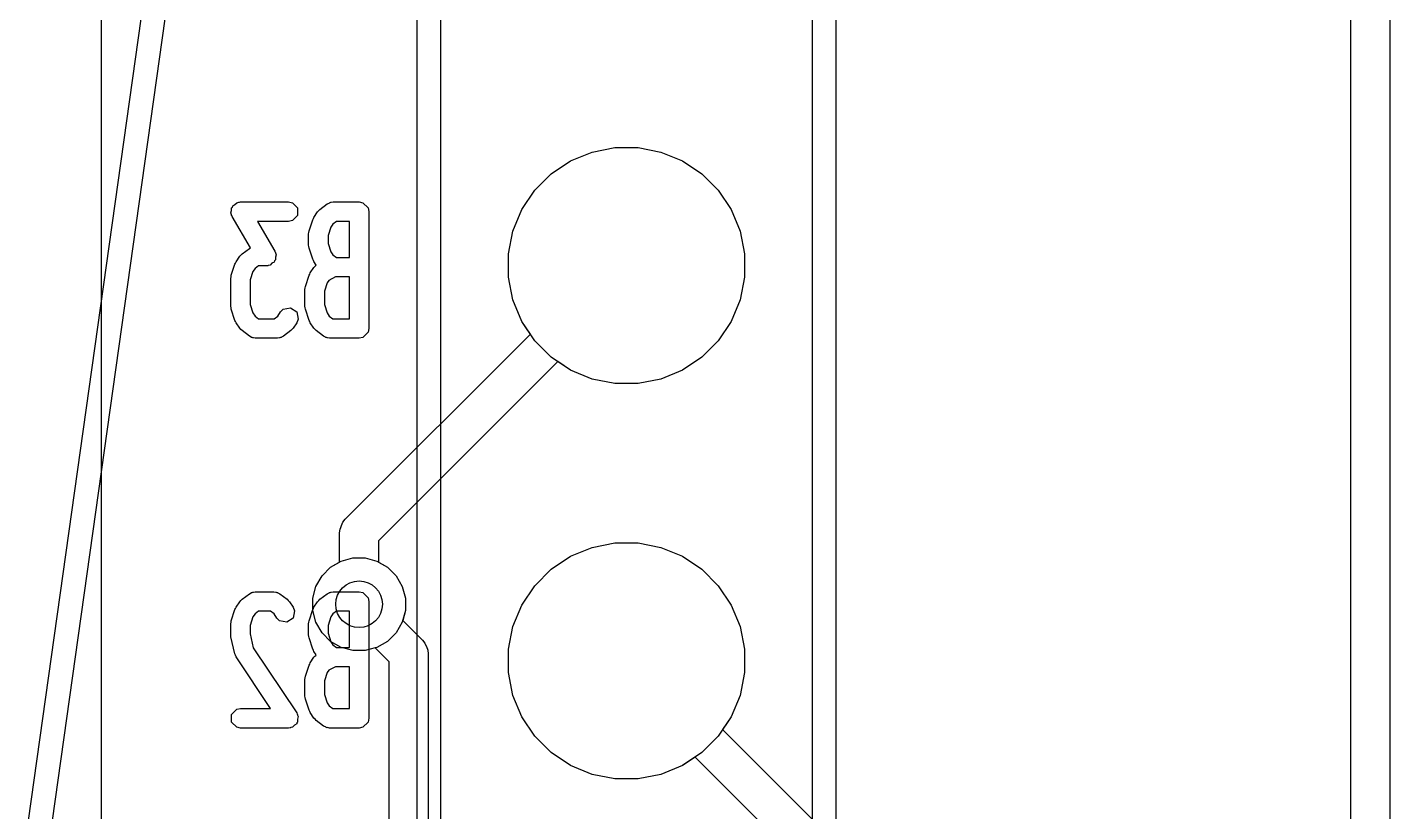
# Model space of a CAD drawing. Header units: millimetres. Extents: x 14 to 286, y -133 to -45.
# Drawn here: x 138.67 to 147.42, y -86.18 to -81.14 of the extents above; entities that cross this region are included whole.
import ezdxf

# ---------------------------------------------------------------- set-up
doc = ezdxf.new("R2010")
doc.units = ezdxf.units.MM
for name, color, linetype, true_color in [('B.Cu', 153, 'CONTINUOUS', 0x4d7fc4), ('B.Mask', 4, 'CONTINUOUS', 0x02ffee), ('B.Silkscreen', 31, 'CONTINUOUS', 0xe8b2a7), ('F.Cu', 13, 'CONTINUOUS', 0xc83434), ('F.Mask', 201, 'CONTINUOUS', 0xd864ff), ('User.Drawings', 9, 'CONTINUOUS', 0xc2c2c2)]:
    doc.layers.add(name, color=color, linetype=linetype, true_color=true_color)

msp = doc.modelspace()

# ---------------------------------------------------------------- linework, layer by layer
at = {"layer": 'B.Cu', "linetype": 'CONTINUOUS'}
for p, q in [((139.146, -67.835854), (139.146, -87.1818)), ((147.1721, -93.555922), (147.1721, -75.6362)), ((147.4221, -75.687976), (147.4221, -93.555922)), ((142.160796, -81.997976), (142.298803, -81.940811)), ((142.298803, -81.940811), (142.445311, -81.911669)), ((142.445311, -81.911669), (142.594689, -81.911669)), ((142.594689, -81.911669), (142.741197, -81.940811)), ((142.741197, -81.940811), (142.879204, -81.997976)), ((141.930966, -82.186592), (142.036592, -82.080966)), ((142.036592, -82.080966), (142.160796, -81.997976)), ((142.879204, -81.997976), (143.003408, -82.080966)), ((143.003408, -82.080966), (143.109034, -82.186592)), ((141.847976, -82.310796), (141.930966, -82.186592)), ((143.109034, -82.186592), (143.192024, -82.310796)), ((141.790811, -82.448803), (141.847976, -82.310796)), ((143.192024, -82.310796), (143.249189, -82.448803)), ((141.761669, -82.595311), (141.790811, -82.448803)), ((143.249189, -82.448803), (143.278331, -82.595311)), ((141.761669, -82.744689), (141.761669, -82.595311)), ((143.278331, -82.595311), (143.278331, -82.744689)), ((141.790811, -82.891197), (141.761669, -82.744689)), ((143.278331, -82.744689), (143.249189, -82.891197)), ((141.847976, -83.029204), (141.790811, -82.891197)), ((143.249189, -82.891197), (143.192024, -83.029204)), ((141.930966, -83.153408), (141.847976, -83.029204)), ((143.192024, -83.029204), (143.109034, -83.153408)), ((142.036592, -83.259034), (141.930966, -83.153408)), ((143.109034, -83.153408), (143.003408, -83.259034)), ((142.160796, -83.342024), (142.036592, -83.259034)), ((143.003408, -83.259034), (142.879204, -83.342024)), ((142.298803, -83.399189), (142.160796, -83.342024)), ((142.879204, -83.342024), (142.741197, -83.399189)), ((142.445311, -83.428331), (142.298803, -83.399189)), ((142.594689, -83.428331), (142.445311, -83.428331)), ((142.741197, -83.399189), (142.594689, -83.428331)), ((142.160796, -84.537976), (142.298803, -84.480811)), ((142.298803, -84.480811), (142.445311, -84.451669)), ((142.445311, -84.451669), (142.594689, -84.451669)), ((142.594689, -84.451669), (142.741197, -84.480811)), ((142.741197, -84.480811), (142.879204, -84.537976)), ((140.564594, -84.663572), (140.619972, -84.608194)), ((140.619972, -84.608194), (140.687795, -84.569036)), ((140.687795, -84.569036), (140.763442, -84.548767)), ((140.763442, -84.548767), (140.841758, -84.548767)), ((140.841758, -84.548767), (140.917405, -84.569036)), ((140.917405, -84.569036), (140.985228, -84.608194)), ((140.985228, -84.608194), (141.040606, -84.663572)), ((142.036592, -84.620966), (142.160796, -84.537976)), ((142.879204, -84.537976), (143.003408, -84.620966)), ((140.525436, -84.731395), (140.564594, -84.663572)), ((141.040606, -84.663572), (141.079764, -84.731395)), ((141.930966, -84.726592), (142.036592, -84.620966)), ((143.003408, -84.620966), (143.109034, -84.726592)), ((140.505167, -84.807042), (140.525436, -84.731395)), ((141.079764, -84.731395), (141.100033, -84.807042)), ((141.847976, -84.850796), (141.930966, -84.726592)), ((143.109034, -84.726592), (143.192024, -84.850796)), ((140.505167, -84.885358), (140.505167, -84.807042)), ((141.100033, -84.807042), (141.100033, -84.885358)), ((141.790811, -84.988803), (141.847976, -84.850796)), ((143.192024, -84.850796), (143.249189, -84.988803)), ((140.525436, -84.961005), (140.505167, -84.885358)), ((140.564594, -85.028828), (140.525436, -84.961005)), ((141.100033, -84.885358), (141.08281, -84.949634)), ((141.08281, -84.949634), (141.209488, -85.076312)), ((140.619972, -85.084206), (140.564594, -85.028828)), ((141.761669, -85.135311), (141.790811, -84.988803)), ((143.249189, -84.988803), (143.278331, -85.135311)), ((140.687795, -85.123364), (140.619972, -85.084206)), ((140.763442, -85.143633), (140.687795, -85.123364)), ((140.841758, -85.143633), (140.763442, -85.143633)), ((140.906034, -85.12641), (140.841758, -85.143633)), ((140.9961, -85.216476), (140.906034, -85.12641)), ((141.209488, -85.076312), (141.225028, -85.095248)), ((141.225028, -85.095248), (141.225034, -85.095254)), ((141.225034, -85.095254), (141.236677, -85.123364)), ((141.236677, -85.123364), (141.241301, -85.134528)), ((141.241301, -85.134528), (141.243698, -85.140314)), ((141.243698, -85.140314), (141.2461, -85.1647)), ((141.761669, -85.284689), (141.761669, -85.135311)), ((143.278331, -85.135311), (143.278331, -85.284689)), ((140.9961, -90.370022), (140.9961, -85.216476)), ((141.2461, -85.1647), (141.2461, -90.370022)), ((141.790811, -85.431197), (141.761669, -85.284689)), ((143.278331, -85.284689), (143.249189, -85.431197)), ((141.847976, -85.569204), (141.790811, -85.431197)), ((143.249189, -85.431197), (143.192024, -85.569204)), ((141.930966, -85.693408), (141.847976, -85.569204)), ((143.192024, -85.569204), (143.137532, -85.650756)), ((143.137532, -85.650756), (144.405488, -86.918712)), ((142.036592, -85.799034), (141.930966, -85.693408)), ((142.160796, -85.882024), (142.036592, -85.799034)), ((142.960756, -85.827532), (142.879204, -85.882024)), ((144.1921, -87.058876), (142.960756, -85.827532)), ((142.298803, -85.939189), (142.160796, -85.882024)), ((142.879204, -85.882024), (142.741197, -85.939189)), ((142.445311, -85.968331), (142.298803, -85.939189)), ((142.594689, -85.968331), (142.445311, -85.968331)), ((142.741197, -85.939189), (142.594689, -85.968331))]:
    msp.add_line(p, q, dxfattribs=at)
at = {"layer": 'B.Cu'}
msp.add_circle((140.8026, -84.8462), 0.15, dxfattribs=at)
at = {"layer": 'B.Mask', "linetype": 'CONTINUOUS'}
for p, q in [((142.160796, -81.997976), (142.298803, -81.940811)), ((142.298803, -81.940811), (142.445311, -81.911669)), ((142.445311, -81.911669), (142.594689, -81.911669)), ((142.594689, -81.911669), (142.741197, -81.940811)), ((142.741197, -81.940811), (142.879204, -81.997976)), ((141.930966, -82.186592), (142.036592, -82.080966)), ((142.036592, -82.080966), (142.160796, -81.997976)), ((142.879204, -81.997976), (143.003408, -82.080966)), ((143.003408, -82.080966), (143.109034, -82.186592)), ((141.847976, -82.310796), (141.930966, -82.186592)), ((143.109034, -82.186592), (143.192024, -82.310796)), ((141.790811, -82.448803), (141.847976, -82.310796)), ((143.192024, -82.310796), (143.249189, -82.448803)), ((141.761669, -82.595311), (141.790811, -82.448803)), ((143.249189, -82.448803), (143.278331, -82.595311)), ((141.761669, -82.744689), (141.761669, -82.595311)), ((143.278331, -82.595311), (143.278331, -82.744689)), ((141.790811, -82.891197), (141.761669, -82.744689)), ((143.278331, -82.744689), (143.249189, -82.891197)), ((141.847976, -83.029204), (141.790811, -82.891197)), ((143.249189, -82.891197), (143.192024, -83.029204)), ((141.930966, -83.153408), (141.847976, -83.029204)), ((143.192024, -83.029204), (143.109034, -83.153408)), ((142.036592, -83.259034), (141.930966, -83.153408)), ((143.109034, -83.153408), (143.003408, -83.259034)), ((142.160796, -83.342024), (142.036592, -83.259034)), ((143.003408, -83.259034), (142.879204, -83.342024)), ((142.298803, -83.399189), (142.160796, -83.342024)), ((142.879204, -83.342024), (142.741197, -83.399189)), ((142.445311, -83.428331), (142.298803, -83.399189)), ((142.594689, -83.428331), (142.445311, -83.428331)), ((142.741197, -83.399189), (142.594689, -83.428331)), ((142.160796, -84.537976), (142.298803, -84.480811)), ((142.298803, -84.480811), (142.445311, -84.451669)), ((142.445311, -84.451669), (142.594689, -84.451669)), ((142.594689, -84.451669), (142.741197, -84.480811)), ((142.741197, -84.480811), (142.879204, -84.537976)), ((142.036592, -84.620966), (142.160796, -84.537976)), ((142.879204, -84.537976), (143.003408, -84.620966)), ((141.930966, -84.726592), (142.036592, -84.620966)), ((143.003408, -84.620966), (143.109034, -84.726592)), ((141.847976, -84.850796), (141.930966, -84.726592)), ((143.109034, -84.726592), (143.192024, -84.850796)), ((141.790811, -84.988803), (141.847976, -84.850796)), ((143.192024, -84.850796), (143.249189, -84.988803)), ((141.761669, -85.135311), (141.790811, -84.988803)), ((143.249189, -84.988803), (143.278331, -85.135311)), ((141.761669, -85.284689), (141.761669, -85.135311)), ((143.278331, -85.135311), (143.278331, -85.284689)), ((141.790811, -85.431197), (141.761669, -85.284689)), ((143.278331, -85.284689), (143.249189, -85.431197)), ((141.847976, -85.569204), (141.790811, -85.431197)), ((143.249189, -85.431197), (143.192024, -85.569204)), ((141.930966, -85.693408), (141.847976, -85.569204)), ((143.192024, -85.569204), (143.109034, -85.693408)), ((142.036592, -85.799034), (141.930966, -85.693408)), ((143.109034, -85.693408), (143.003408, -85.799034)), ((142.160796, -85.882024), (142.036592, -85.799034)), ((143.003408, -85.799034), (142.879204, -85.882024)), ((142.298803, -85.939189), (142.160796, -85.882024)), ((142.879204, -85.882024), (142.741197, -85.939189)), ((142.445311, -85.968331), (142.298803, -85.939189)), ((142.594689, -85.968331), (142.445311, -85.968331)), ((142.741197, -85.939189), (142.594689, -85.968331))]:
    msp.add_line(p, q, dxfattribs=at)
at = {"layer": 'B.Silkscreen', "linetype": 'CONTINUOUS'}
for p, q in [((141.175, -89.02), (141.175, -56)), ((141.325, -58.615), (141.325, -88.945)), ((143.715, -88.945), (143.715, -58.615)), ((143.865, -58.615), (143.865, -89.02)), ((142.160796, -81.997976), (142.298803, -81.940811)), ((142.298803, -81.940811), (142.445311, -81.911669)), ((142.445311, -81.911669), (142.594689, -81.911669)), ((142.594689, -81.911669), (142.741197, -81.940811)), ((142.741197, -81.940811), (142.879204, -81.997976)), ((141.930966, -82.186592), (142.036592, -82.080966)), ((142.036592, -82.080966), (142.160796, -81.997976)), ((142.879204, -81.997976), (143.003408, -82.080966)), ((143.003408, -82.080966), (143.109034, -82.186592)), ((141.847976, -82.310796), (141.930966, -82.186592)), ((143.109034, -82.186592), (143.192024, -82.310796)), ((139.978814, -82.332399), (139.983, -82.316492)), ((139.983, -82.344551), (139.978814, -82.332399)), ((139.983, -82.300046), (139.988873, -82.294172)), ((139.983, -82.316492), (139.983, -82.300046)), ((139.983, -82.347882), (139.983, -82.344551)), ((139.988873, -82.294172), (139.990988, -82.286139)), ((139.990988, -82.286139), (140.005193, -82.277852)), ((140.005193, -82.277852), (140.016824, -82.266222)), ((140.016824, -82.266222), (140.029429, -82.263714)), ((140.029429, -82.263714), (140.032307, -82.262036)), ((140.032307, -82.262036), (140.0347, -82.262665)), ((140.0347, -82.262665), (140.040742, -82.261464)), ((140.040742, -82.261464), (140.350266, -82.261464)), ((140.350266, -82.261464), (140.374184, -82.266222)), ((140.374184, -82.266222), (140.408008, -82.300046)), ((140.408008, -82.300046), (140.408008, -82.347882)), ((140.512549, -82.360724), (140.536358, -82.325009)), ((140.536358, -82.325009), (140.543818, -82.317532)), ((140.543818, -82.317532), (140.550861, -82.309678)), ((140.550861, -82.309678), (140.59848, -82.273964)), ((140.59848, -82.273964), (140.6097, -82.268583)), ((140.6097, -82.268583), (140.612062, -82.266222)), ((140.612062, -82.266222), (140.616441, -82.26535)), ((140.616441, -82.26535), (140.62047, -82.263419)), ((140.62047, -82.263419), (140.623777, -82.263891)), ((140.623777, -82.263891), (140.63598, -82.261464)), ((140.63598, -82.261464), (140.802647, -82.261464)), ((140.802647, -82.261464), (140.826565, -82.266222)), ((140.826565, -82.266222), (140.860389, -82.300046)), ((140.860389, -82.300046), (140.865147, -82.323964)), ((140.865147, -82.323964), (140.865147, -83.073964)), ((141.790811, -82.448803), (141.847976, -82.310796)), ((143.192024, -82.310796), (143.249189, -82.448803)), ((139.984749, -82.349631), (139.983, -82.347882)), ((139.986756, -82.355456), (139.984749, -82.349631)), ((140.104267, -82.556902), (139.986756, -82.355456)), ((140.350266, -82.386464), (140.149557, -82.386464)), ((140.149557, -82.386464), (140.261395, -82.578186)), ((140.374184, -82.381706), (140.350266, -82.386464)), ((140.408008, -82.347882), (140.374184, -82.381706)), ((140.481449, -82.447057), (140.505259, -82.375627)), ((140.505259, -82.375627), (140.509378, -82.368401)), ((140.509378, -82.368401), (140.512549, -82.360724)), ((140.621198, -82.423094), (140.603242, -82.476964)), ((140.634425, -82.403254), (140.621198, -82.423094)), ((140.656813, -82.386464), (140.634425, -82.403254)), ((140.740147, -82.386464), (140.656813, -82.386464)), ((140.740147, -82.618607), (140.740147, -82.386464)), ((140.478242, -82.466821), (140.480196, -82.456995)), ((140.478242, -82.53825), (140.478242, -82.466821)), ((140.480196, -82.456995), (140.481449, -82.447057)), ((140.603242, -82.476964), (140.603242, -82.528105)), ((141.761669, -82.595311), (141.790811, -82.448803)), ((143.249189, -82.448803), (143.278331, -82.595311)), ((140.036357, -82.610724), (140.043818, -82.603246)), ((140.043818, -82.603246), (140.050861, -82.595392)), ((140.050861, -82.595392), (140.09848, -82.559678)), ((140.09848, -82.559678), (140.104267, -82.556902)), ((140.261395, -82.578186), (140.263401, -82.58401)), ((140.263401, -82.58401), (140.265151, -82.58576)), ((140.265151, -82.58576), (140.265151, -82.58909)), ((140.265151, -82.58909), (140.269337, -82.601243)), ((140.269337, -82.601243), (140.265151, -82.617149)), ((140.480196, -82.548073), (140.478242, -82.53825)), ((140.481449, -82.558015), (140.480196, -82.548073)), ((140.505259, -82.629443), (140.481449, -82.558015)), ((140.603242, -82.528105), (140.621199, -82.581976)), ((140.621199, -82.581976), (140.634425, -82.601814)), ((140.634425, -82.601814), (140.656814, -82.618607)), ((141.761669, -82.744689), (141.761669, -82.595311)), ((143.278331, -82.595311), (143.278331, -82.744689)), ((139.981449, -82.73277), (140.005259, -82.661342)), ((140.005259, -82.661342), (140.009376, -82.654119)), ((140.009376, -82.654119), (140.012548, -82.646439)), ((140.012548, -82.646439), (140.036357, -82.610724)), ((140.134425, -82.688968), (140.121198, -82.70881)), ((140.156813, -82.672178), (140.134425, -82.688968)), ((140.207409, -82.672178), (140.156813, -82.672178)), ((140.21345, -82.670976), (140.207409, -82.672178)), ((140.215844, -82.671606), (140.21345, -82.670976)), ((140.21872, -82.669927), (140.215844, -82.671606)), ((140.231327, -82.66742), (140.21872, -82.669927)), ((140.242958, -82.655788), (140.231327, -82.66742)), ((140.257163, -82.647502), (140.242958, -82.655788)), ((140.259276, -82.63947), (140.257163, -82.647502)), ((140.265151, -82.633596), (140.259276, -82.63947)), ((140.265151, -82.617149), (140.265151, -82.633596)), ((140.488739, -82.717866), (140.512549, -82.682152)), ((140.509378, -82.636668), (140.505259, -82.629443)), ((140.512549, -82.644346), (140.509378, -82.636668)), ((140.527658, -82.667011), (140.512549, -82.644346)), ((140.512549, -82.682152), (140.516593, -82.678099)), ((140.516593, -82.678099), (140.517336, -82.675871)), ((140.517336, -82.675871), (140.523906, -82.670771)), ((140.523906, -82.670771), (140.527658, -82.667011)), ((140.656814, -82.618607), (140.740147, -82.618607)), ((139.978242, -82.752535), (139.980196, -82.742711)), ((139.978242, -82.931107), (139.978242, -82.752535)), ((139.980196, -82.742711), (139.981449, -82.73277)), ((140.121198, -82.70881), (140.103242, -82.762679)), ((140.103242, -82.762679), (140.103242, -82.920962)), ((140.45764, -82.8042), (140.481449, -82.732771)), ((140.481449, -82.732771), (140.485567, -82.725546)), ((140.485567, -82.725546), (140.488739, -82.717866)), ((140.597387, -82.78024), (140.579433, -82.834106)), ((140.607348, -82.7653), (140.597387, -82.78024)), ((140.650735, -82.743607), (140.607348, -82.7653)), ((140.740147, -82.743607), (140.650735, -82.743607)), ((140.740147, -83.011464), (140.740147, -82.743607)), ((141.790811, -82.891197), (141.761669, -82.744689)), ((143.278331, -82.744689), (143.249189, -82.891197)), ((140.454433, -82.823964), (140.456387, -82.814137)), ((140.454433, -82.931107), (140.454433, -82.823964)), ((140.456387, -82.814137), (140.45764, -82.8042)), ((140.579433, -82.834106), (140.579433, -82.920964)), ((139.980196, -82.94093), (139.978242, -82.931107)), ((139.981449, -82.950872), (139.980196, -82.94093)), ((140.005259, -83.0223), (139.981449, -82.950872)), ((140.103242, -82.920962), (140.121198, -82.974831)), ((140.298263, -82.967866), (140.315489, -82.950605)), ((140.315489, -82.950605), (140.362394, -82.941224)), ((140.362394, -82.941224), (140.402196, -82.967758)), ((140.456387, -82.940932), (140.454433, -82.931107)), ((140.45764, -82.950871), (140.456387, -82.940932)), ((140.481449, -83.022299), (140.45764, -82.950871)), ((140.579433, -82.920964), (140.597388, -82.974831)), ((141.847976, -83.029204), (141.790811, -82.891197)), ((143.249189, -82.891197), (143.192024, -83.029204)), ((140.009376, -83.029522), (140.005259, -83.0223)), ((140.012548, -83.037203), (140.009376, -83.029522)), ((140.036357, -83.072918), (140.012548, -83.037203)), ((140.121198, -82.974831), (140.134425, -82.994673)), ((140.134425, -82.994673), (140.156813, -83.011464)), ((140.156813, -83.011464), (140.258004, -83.011464)), ((140.258004, -83.011464), (140.280391, -82.994673)), ((140.280391, -82.994673), (140.298263, -82.967866)), ((140.402269, -83.037204), (140.378459, -83.072919)), ((140.402196, -82.967758), (140.411578, -83.014664)), ((140.411578, -83.014664), (140.402269, -83.037204)), ((140.485565, -83.029519), (140.481449, -83.022299)), ((140.488739, -83.037204), (140.485565, -83.029519)), ((140.512549, -83.072919), (140.488739, -83.037204)), ((140.597388, -82.974831), (140.610616, -82.994673)), ((140.610616, -82.994673), (140.633004, -83.011464)), ((140.633004, -83.011464), (140.740147, -83.011464)), ((141.930966, -83.153408), (141.847976, -83.029204)), ((143.192024, -83.029204), (143.109034, -83.153408)), ((140.043818, -83.080395), (140.036357, -83.072918)), ((140.050861, -83.08825), (140.043818, -83.080395)), ((140.09848, -83.123964), (140.050861, -83.08825)), ((140.1097, -83.129344), (140.09848, -83.123964)), ((140.112062, -83.131706), (140.1097, -83.129344)), ((140.116441, -83.132577), (140.112062, -83.131706)), ((140.302755, -83.131706), (140.298373, -83.132577)), ((140.305116, -83.129344), (140.302755, -83.131706)), ((140.316337, -83.123964), (140.305116, -83.129344)), ((140.363956, -83.08825), (140.316337, -83.123964)), ((140.371006, -83.080386), (140.363956, -83.08825)), ((140.378459, -83.072919), (140.371006, -83.080386)), ((140.520006, -83.080391), (140.512549, -83.072919)), ((140.527052, -83.08825), (140.520006, -83.080391)), ((140.574671, -83.123964), (140.527052, -83.08825)), ((140.585891, -83.129344), (140.574671, -83.123964)), ((140.588253, -83.131706), (140.585891, -83.129344)), ((140.592632, -83.132577), (140.588253, -83.131706)), ((140.826565, -83.131706), (140.802647, -83.136464)), ((140.860389, -83.097882), (140.826565, -83.131706)), ((140.865147, -83.073964), (140.860389, -83.097882)), ((140.12047, -83.134509), (140.116441, -83.132577)), ((140.123777, -83.134036), (140.12047, -83.134509)), ((140.13598, -83.136464), (140.123777, -83.134036)), ((140.278837, -83.136464), (140.13598, -83.136464)), ((140.291043, -83.134035), (140.278837, -83.136464)), ((140.294348, -83.134508), (140.291043, -83.134035)), ((140.298373, -83.132577), (140.294348, -83.134508)), ((140.596661, -83.134509), (140.592632, -83.132577)), ((140.599968, -83.134036), (140.596661, -83.134509)), ((140.612171, -83.136464), (140.599968, -83.134036)), ((140.802647, -83.136464), (140.612171, -83.136464)), ((142.036592, -83.259034), (141.930966, -83.153408)), ((143.109034, -83.153408), (143.003408, -83.259034)), ((142.160796, -83.342024), (142.036592, -83.259034)), ((143.003408, -83.259034), (142.879204, -83.342024)), ((142.298803, -83.399189), (142.160796, -83.342024)), ((142.879204, -83.342024), (142.741197, -83.399189)), ((142.445311, -83.428331), (142.298803, -83.399189)), ((142.594689, -83.428331), (142.445311, -83.428331)), ((142.741197, -83.399189), (142.594689, -83.428331)), ((142.160796, -84.537976), (142.298803, -84.480811)), ((142.298803, -84.480811), (142.445311, -84.451669)), ((142.445311, -84.451669), (142.594689, -84.451669)), ((142.594689, -84.451669), (142.741197, -84.480811)), ((142.741197, -84.480811), (142.879204, -84.537976)), ((142.036592, -84.620966), (142.160796, -84.537976)), ((142.879204, -84.537976), (143.003408, -84.620966)), ((141.930966, -84.726592), (142.036592, -84.620966)), ((143.003408, -84.620966), (143.109034, -84.726592)), ((140.050861, -84.814178), (140.09848, -84.778464)), ((140.09848, -84.778464), (140.1097, -84.773083)), ((140.1097, -84.773083), (140.112062, -84.770722)), ((140.112062, -84.770722), (140.116441, -84.76985)), ((140.116441, -84.76985), (140.12047, -84.767919)), ((140.12047, -84.767919), (140.123777, -84.768391)), ((140.123777, -84.768391), (140.13598, -84.765964)), ((140.13598, -84.765964), (140.255028, -84.765964)), ((140.255028, -84.765964), (140.267234, -84.768392)), ((140.267234, -84.768392), (140.270539, -84.76792)), ((140.270539, -84.76792), (140.274564, -84.76985)), ((140.274564, -84.76985), (140.278946, -84.770722)), ((140.278946, -84.770722), (140.281307, -84.773083)), ((140.281307, -84.773083), (140.292528, -84.778464)), ((140.292528, -84.778464), (140.340147, -84.814178)), ((140.550861, -84.814178), (140.59848, -84.778464)), ((140.59848, -84.778464), (140.6097, -84.773083)), ((140.6097, -84.773083), (140.612062, -84.770722)), ((140.612062, -84.770722), (140.616441, -84.76985)), ((140.616441, -84.76985), (140.62047, -84.767919)), ((140.62047, -84.767919), (140.623777, -84.768391)), ((140.623777, -84.768391), (140.63598, -84.765964)), ((140.63598, -84.765964), (140.802647, -84.765964)), ((140.802647, -84.765964), (140.826565, -84.770722)), ((140.826565, -84.770722), (140.860389, -84.804546)), ((141.847976, -84.850796), (141.930966, -84.726592)), ((143.109034, -84.726592), (143.192024, -84.850796)), ((139.981449, -84.951557), (140.005259, -84.880127)), ((140.005259, -84.880127), (140.009378, -84.872901)), ((140.009378, -84.872901), (140.012549, -84.865224)), ((140.012549, -84.865224), (140.036358, -84.829509)), ((140.036358, -84.829509), (140.043818, -84.822032)), ((140.043818, -84.822032), (140.050861, -84.814178)), ((140.340147, -84.814178), (140.347202, -84.822046)), ((140.347202, -84.822046), (140.35465, -84.82951)), ((140.35465, -84.82951), (140.37846, -84.865224)), ((140.37846, -84.865224), (140.387768, -84.887764)), ((140.481449, -84.951557), (140.505259, -84.880127)), ((140.505259, -84.880127), (140.509378, -84.872901)), ((140.509378, -84.872901), (140.512549, -84.865224)), ((140.512549, -84.865224), (140.536358, -84.829509)), ((140.536358, -84.829509), (140.543818, -84.822032)), ((140.543818, -84.822032), (140.550861, -84.814178)), ((140.860389, -84.804546), (140.865147, -84.828464)), ((140.865147, -84.828464), (140.865147, -85.578464)), ((141.790811, -84.988803), (141.847976, -84.850796)), ((143.192024, -84.850796), (143.249189, -84.988803)), ((139.978242, -84.971321), (139.980196, -84.961495)), ((139.980196, -84.961495), (139.981449, -84.951557)), ((140.121198, -84.927594), (140.103242, -84.981464)), ((140.134425, -84.907754), (140.121198, -84.927594)), ((140.156813, -84.890964), (140.134425, -84.907754)), ((140.234195, -84.890964), (140.156813, -84.890964)), ((140.256583, -84.907755), (140.234195, -84.890964)), ((140.274453, -84.934561), (140.256583, -84.907755)), ((140.291679, -84.951823), (140.274453, -84.934561)), ((140.338584, -84.961204), (140.291679, -84.951823)), ((140.378386, -84.93467), (140.338584, -84.961204)), ((140.387768, -84.887764), (140.378386, -84.93467)), ((140.478242, -84.971321), (140.480196, -84.961495)), ((140.480196, -84.961495), (140.481449, -84.951557)), ((140.621198, -84.927594), (140.603242, -84.981464)), ((140.634425, -84.907754), (140.621198, -84.927594)), ((140.656813, -84.890964), (140.634425, -84.907754)), ((140.740147, -84.890964), (140.656813, -84.890964)), ((140.740147, -85.123107), (140.740147, -84.890964)), ((139.978242, -85.04275), (139.978242, -84.971321)), ((139.979577, -85.049462), (139.978242, -85.04275)), ((139.97973, -85.056309), (139.979577, -85.049462)), ((140.00354, -85.163451), (139.97973, -85.056309)), ((140.103242, -84.981464), (140.103242, -85.035886)), ((140.103242, -85.035886), (140.123031, -85.124937)), ((140.478242, -85.04275), (140.478242, -84.971321)), ((140.480196, -85.052573), (140.478242, -85.04275)), ((140.481449, -85.062515), (140.480196, -85.052573)), ((140.603242, -84.981464), (140.603242, -85.032605)), ((140.603242, -85.032605), (140.621199, -85.086476)), ((141.761669, -85.135311), (141.790811, -84.988803)), ((143.249189, -84.988803), (143.278331, -85.135311)), ((140.123031, -85.124937), (140.402269, -85.543795)), ((140.505259, -85.133943), (140.481449, -85.062515)), ((140.509378, -85.141168), (140.505259, -85.133943)), ((140.512549, -85.148846), (140.509378, -85.141168)), ((140.621199, -85.086476), (140.634425, -85.106314)), ((140.634425, -85.106314), (140.656814, -85.123107)), ((140.656814, -85.123107), (140.740147, -85.123107)), ((141.761669, -85.284689), (141.761669, -85.135311)), ((143.278331, -85.135311), (143.278331, -85.284689)), ((140.00817, -85.173959), (140.00354, -85.163451)), ((140.012549, -85.184561), (140.00817, -85.173959)), ((140.233484, -85.515964), (140.012549, -85.184561)), ((140.481449, -85.237271), (140.485567, -85.230046)), ((140.485567, -85.230046), (140.488739, -85.222366)), ((140.488739, -85.222366), (140.512549, -85.186652)), ((140.527658, -85.171511), (140.512549, -85.148846)), ((140.512549, -85.186652), (140.516593, -85.182599)), ((140.516593, -85.182599), (140.517336, -85.180371)), ((140.517336, -85.180371), (140.523906, -85.175271)), ((140.523906, -85.175271), (140.527658, -85.171511)), ((140.454433, -85.328464), (140.456387, -85.318637)), ((140.456387, -85.318637), (140.45764, -85.3087)), ((140.45764, -85.3087), (140.481449, -85.237271)), ((140.597387, -85.28474), (140.579433, -85.338606)), ((140.607348, -85.2698), (140.597387, -85.28474)), ((140.650735, -85.248107), (140.607348, -85.2698)), ((140.740147, -85.248107), (140.650735, -85.248107)), ((140.740147, -85.515964), (140.740147, -85.248107)), ((141.790811, -85.431197), (141.761669, -85.284689)), ((143.278331, -85.284689), (143.249189, -85.431197)), ((140.454433, -85.435607), (140.454433, -85.328464)), ((140.579433, -85.338606), (140.579433, -85.425464)), ((140.456387, -85.445432), (140.454433, -85.435607)), ((140.45764, -85.455371), (140.456387, -85.445432)), ((140.481449, -85.526799), (140.45764, -85.455371)), ((140.579433, -85.425464), (140.597388, -85.479331)), ((140.597388, -85.479331), (140.610616, -85.499173)), ((141.847976, -85.569204), (141.790811, -85.431197)), ((143.249189, -85.431197), (143.192024, -85.569204)), ((139.983, -85.554546), (140.016824, -85.520722)), ((139.983, -85.602382), (139.983, -85.554546)), ((140.016824, -85.520722), (140.040742, -85.515964)), ((140.040742, -85.515964), (140.233484, -85.515964)), ((140.402269, -85.543795), (140.405795, -85.552333)), ((140.405795, -85.552333), (140.408008, -85.554546)), ((140.408008, -85.554546), (140.408008, -85.55769)), ((140.408008, -85.55769), (140.411578, -85.566335)), ((140.411578, -85.566335), (140.408008, -85.584183)), ((140.485565, -85.534019), (140.481449, -85.526799)), ((140.488739, -85.541704), (140.485565, -85.534019)), ((140.512549, -85.577419), (140.488739, -85.541704)), ((140.520006, -85.584891), (140.512549, -85.577419)), ((140.610616, -85.499173), (140.633004, -85.515964)), ((140.633004, -85.515964), (140.740147, -85.515964)), ((140.865147, -85.578464), (140.860389, -85.602382)), ((141.930966, -85.693408), (141.847976, -85.569204)), ((143.192024, -85.569204), (143.109034, -85.693408)), ((140.016824, -85.636206), (139.983, -85.602382)), ((140.040742, -85.640964), (140.016824, -85.636206)), ((140.350266, -85.640964), (140.040742, -85.640964)), ((140.359324, -85.639162), (140.350266, -85.640964)), ((140.362394, -85.639776), (140.359324, -85.639162)), ((140.365012, -85.63803), (140.362394, -85.639776)), ((140.374184, -85.636206), (140.365012, -85.63803)), ((140.387054, -85.623335), (140.374184, -85.636206)), ((140.402196, -85.613241), (140.387054, -85.623335)), ((140.403457, -85.606932), (140.402196, -85.613241)), ((140.408008, -85.602382), (140.403457, -85.606932)), ((140.408008, -85.584183), (140.408008, -85.602382)), ((140.527052, -85.59275), (140.520006, -85.584891)), ((140.574671, -85.628464), (140.527052, -85.59275)), ((140.585891, -85.633844), (140.574671, -85.628464)), ((140.588253, -85.636206), (140.585891, -85.633844)), ((140.592632, -85.637077), (140.588253, -85.636206)), ((140.596661, -85.639009), (140.592632, -85.637077)), ((140.599968, -85.638536), (140.596661, -85.639009)), ((140.612171, -85.640964), (140.599968, -85.638536)), ((140.802647, -85.640964), (140.612171, -85.640964)), ((140.826565, -85.636206), (140.802647, -85.640964)), ((140.860389, -85.602382), (140.826565, -85.636206)), ((142.036592, -85.799034), (141.930966, -85.693408)), ((143.109034, -85.693408), (143.003408, -85.799034)), ((142.160796, -85.882024), (142.036592, -85.799034)), ((143.003408, -85.799034), (142.879204, -85.882024)), ((142.298803, -85.939189), (142.160796, -85.882024)), ((142.879204, -85.882024), (142.741197, -85.939189)), ((142.445311, -85.968331), (142.298803, -85.939189)), ((142.594689, -85.968331), (142.445311, -85.968331)), ((142.741197, -85.939189), (142.594689, -85.968331))]:
    msp.add_line(p, q, dxfattribs=at)
at = {"layer": 'F.Cu', "linetype": 'CONTINUOUS'}
for p, q in [((142.160796, -81.997976), (142.298803, -81.940811)), ((142.298803, -81.940811), (142.445311, -81.911669)), ((142.445311, -81.911669), (142.594689, -81.911669)), ((142.594689, -81.911669), (142.741197, -81.940811)), ((142.741197, -81.940811), (142.879204, -81.997976)), ((141.930966, -82.186592), (142.036592, -82.080966)), ((142.036592, -82.080966), (142.160796, -81.997976)), ((142.879204, -81.997976), (143.003408, -82.080966)), ((143.003408, -82.080966), (143.109034, -82.186592)), ((141.847976, -82.310796), (141.930966, -82.186592)), ((143.109034, -82.186592), (143.192024, -82.310796)), ((141.790811, -82.448803), (141.847976, -82.310796)), ((143.192024, -82.310796), (143.249189, -82.448803)), ((141.761669, -82.595311), (141.790811, -82.448803)), ((143.249189, -82.448803), (143.278331, -82.595311)), ((141.761669, -82.744689), (141.761669, -82.595311)), ((143.278331, -82.595311), (143.278331, -82.744689)), ((141.790811, -82.891197), (141.761669, -82.744689)), ((143.278331, -82.744689), (143.249189, -82.891197)), ((141.847976, -83.029204), (141.790811, -82.891197)), ((143.249189, -82.891197), (143.192024, -83.029204)), ((141.902467, -83.110756), (141.847976, -83.029204)), ((143.192024, -83.029204), (143.109034, -83.153408)), ((140.714212, -84.299012), (141.902467, -83.110756)), ((143.109034, -83.153408), (143.003408, -83.259034)), ((142.079243, -83.287532), (140.9276, -84.439176)), ((142.160796, -83.342024), (142.079243, -83.287532)), ((143.003408, -83.259034), (142.879204, -83.342024)), ((142.298803, -83.399189), (142.160796, -83.342024)), ((142.879204, -83.342024), (142.741197, -83.399189)), ((142.445311, -83.428331), (142.298803, -83.399189)), ((142.594689, -83.428331), (142.445311, -83.428331)), ((142.741197, -83.399189), (142.594689, -83.428331)), ((140.680002, -84.363014), (140.684555, -84.352023)), ((140.684555, -84.352023), (140.689736, -84.339514)), ((140.689736, -84.339514), (140.698666, -84.317954)), ((140.698666, -84.317954), (140.698671, -84.317948)), ((140.698671, -84.317948), (140.714212, -84.299012)), ((140.6776, -84.3874), (140.680002, -84.363014)), ((140.6776, -84.574922), (140.6776, -84.3874)), ((140.9276, -84.439176), (140.9276, -84.574922)), ((142.160796, -84.537976), (142.298803, -84.480811)), ((142.298803, -84.480811), (142.445311, -84.451669)), ((142.445311, -84.451669), (142.594689, -84.451669)), ((142.594689, -84.451669), (142.741197, -84.480811)), ((142.741197, -84.480811), (142.879204, -84.537976)), ((140.564594, -84.663572), (140.619972, -84.608194)), ((140.619972, -84.608194), (140.6776, -84.574922)), ((140.9276, -84.574922), (140.985228, -84.608194)), ((140.985228, -84.608194), (141.040606, -84.663572)), ((142.036592, -84.620966), (142.160796, -84.537976)), ((142.879204, -84.537976), (143.003408, -84.620966)), ((140.525436, -84.731395), (140.564594, -84.663572)), ((141.040606, -84.663572), (141.079764, -84.731395)), ((141.930966, -84.726592), (142.036592, -84.620966)), ((143.003408, -84.620966), (143.109034, -84.726592)), ((140.505167, -84.807042), (140.525436, -84.731395)), ((141.079764, -84.731395), (141.100033, -84.807042)), ((141.847976, -84.850796), (141.930966, -84.726592)), ((143.109034, -84.726592), (143.192024, -84.850796)), ((140.505167, -84.885358), (140.505167, -84.807042)), ((141.100033, -84.807042), (141.100033, -84.885358)), ((141.790811, -84.988803), (141.847976, -84.850796)), ((143.192024, -84.850796), (143.249189, -84.988803)), ((140.525436, -84.961005), (140.505167, -84.885358)), ((140.564594, -85.028828), (140.525436, -84.961005)), ((141.079764, -84.961005), (141.040606, -85.028828)), ((141.100033, -84.885358), (141.079764, -84.961005)), ((140.619972, -85.084206), (140.564594, -85.028828)), ((141.040606, -85.028828), (140.985228, -85.084206)), ((141.761669, -85.135311), (141.790811, -84.988803)), ((143.249189, -84.988803), (143.278331, -85.135311)), ((140.687795, -85.123364), (140.619972, -85.084206)), ((140.763442, -85.143633), (140.687795, -85.123364)), ((140.841758, -85.143633), (140.763442, -85.143633)), ((140.917405, -85.123364), (140.841758, -85.143633)), ((140.985228, -85.084206), (140.917405, -85.123364)), ((141.761669, -85.284689), (141.761669, -85.135311)), ((143.278331, -85.135311), (143.278331, -85.284689)), ((141.790811, -85.431197), (141.761669, -85.284689)), ((143.278331, -85.284689), (143.249189, -85.431197)), ((141.847976, -85.569204), (141.790811, -85.431197)), ((143.249189, -85.431197), (143.192024, -85.569204)), ((141.930966, -85.693408), (141.847976, -85.569204)), ((143.192024, -85.569204), (143.109034, -85.693408)), ((142.036592, -85.799034), (141.930966, -85.693408)), ((143.109034, -85.693408), (143.003408, -85.799034)), ((142.160796, -85.882024), (142.036592, -85.799034)), ((143.003408, -85.799034), (142.879204, -85.882024)), ((142.298803, -85.939189), (142.160796, -85.882024)), ((142.879204, -85.882024), (142.741197, -85.939189)), ((142.445311, -85.968331), (142.298803, -85.939189)), ((142.594689, -85.968331), (142.445311, -85.968331)), ((142.741197, -85.939189), (142.594689, -85.968331))]:
    msp.add_line(p, q, dxfattribs=at)
at = {"layer": 'F.Cu'}
msp.add_circle((140.8026, -84.8462), 0.15, dxfattribs=at)
at = {"layer": 'F.Mask', "linetype": 'CONTINUOUS'}
for p, q in [((142.160796, -81.997976), (142.298803, -81.940811)), ((142.298803, -81.940811), (142.445311, -81.911669)), ((142.445311, -81.911669), (142.594689, -81.911669)), ((142.594689, -81.911669), (142.741197, -81.940811)), ((142.741197, -81.940811), (142.879204, -81.997976)), ((141.930966, -82.186592), (142.036592, -82.080966)), ((142.036592, -82.080966), (142.160796, -81.997976)), ((142.879204, -81.997976), (143.003408, -82.080966)), ((143.003408, -82.080966), (143.109034, -82.186592)), ((141.847976, -82.310796), (141.930966, -82.186592)), ((143.109034, -82.186592), (143.192024, -82.310796)), ((141.790811, -82.448803), (141.847976, -82.310796)), ((143.192024, -82.310796), (143.249189, -82.448803)), ((141.761669, -82.595311), (141.790811, -82.448803)), ((143.249189, -82.448803), (143.278331, -82.595311)), ((141.761669, -82.744689), (141.761669, -82.595311)), ((143.278331, -82.595311), (143.278331, -82.744689)), ((141.790811, -82.891197), (141.761669, -82.744689)), ((143.278331, -82.744689), (143.249189, -82.891197)), ((141.847976, -83.029204), (141.790811, -82.891197)), ((143.249189, -82.891197), (143.192024, -83.029204)), ((141.930966, -83.153408), (141.847976, -83.029204)), ((143.192024, -83.029204), (143.109034, -83.153408)), ((142.036592, -83.259034), (141.930966, -83.153408)), ((143.109034, -83.153408), (143.003408, -83.259034)), ((142.160796, -83.342024), (142.036592, -83.259034)), ((143.003408, -83.259034), (142.879204, -83.342024)), ((142.298803, -83.399189), (142.160796, -83.342024)), ((142.879204, -83.342024), (142.741197, -83.399189)), ((142.445311, -83.428331), (142.298803, -83.399189)), ((142.594689, -83.428331), (142.445311, -83.428331)), ((142.741197, -83.399189), (142.594689, -83.428331)), ((142.160796, -84.537976), (142.298803, -84.480811)), ((142.298803, -84.480811), (142.445311, -84.451669)), ((142.445311, -84.451669), (142.594689, -84.451669)), ((142.594689, -84.451669), (142.741197, -84.480811)), ((142.741197, -84.480811), (142.879204, -84.537976)), ((142.036592, -84.620966), (142.160796, -84.537976)), ((142.879204, -84.537976), (143.003408, -84.620966)), ((141.930966, -84.726592), (142.036592, -84.620966)), ((143.003408, -84.620966), (143.109034, -84.726592)), ((141.847976, -84.850796), (141.930966, -84.726592)), ((143.109034, -84.726592), (143.192024, -84.850796)), ((141.790811, -84.988803), (141.847976, -84.850796)), ((143.192024, -84.850796), (143.249189, -84.988803)), ((141.761669, -85.135311), (141.790811, -84.988803)), ((143.249189, -84.988803), (143.278331, -85.135311)), ((141.761669, -85.284689), (141.761669, -85.135311)), ((143.278331, -85.135311), (143.278331, -85.284689)), ((141.790811, -85.431197), (141.761669, -85.284689)), ((143.278331, -85.284689), (143.249189, -85.431197)), ((141.847976, -85.569204), (141.790811, -85.431197)), ((143.249189, -85.431197), (143.192024, -85.569204)), ((141.930966, -85.693408), (141.847976, -85.569204)), ((143.192024, -85.569204), (143.109034, -85.693408)), ((142.036592, -85.799034), (141.930966, -85.693408)), ((143.109034, -85.693408), (143.003408, -85.799034)), ((142.160796, -85.882024), (142.036592, -85.799034)), ((143.003408, -85.799034), (142.879204, -85.882024)), ((142.298803, -85.939189), (142.160796, -85.882024)), ((142.879204, -85.882024), (142.741197, -85.939189)), ((142.445311, -85.968331), (142.298803, -85.939189)), ((142.594689, -85.968331), (142.445311, -85.968331)), ((142.741197, -85.939189), (142.594689, -85.968331))]:
    msp.add_line(p, q, dxfattribs=at)
at = {"layer": 'User.Drawings', "linetype": 'CONTINUOUS'}
for p, q in [((140.389597, -75.141258), (137.757281, -93.871162)), ((137.608741, -93.850286), (140.230619, -75.194652))]:
    msp.add_line(p, q, dxfattribs=at)

doc.saveas('drawing.dxf')
